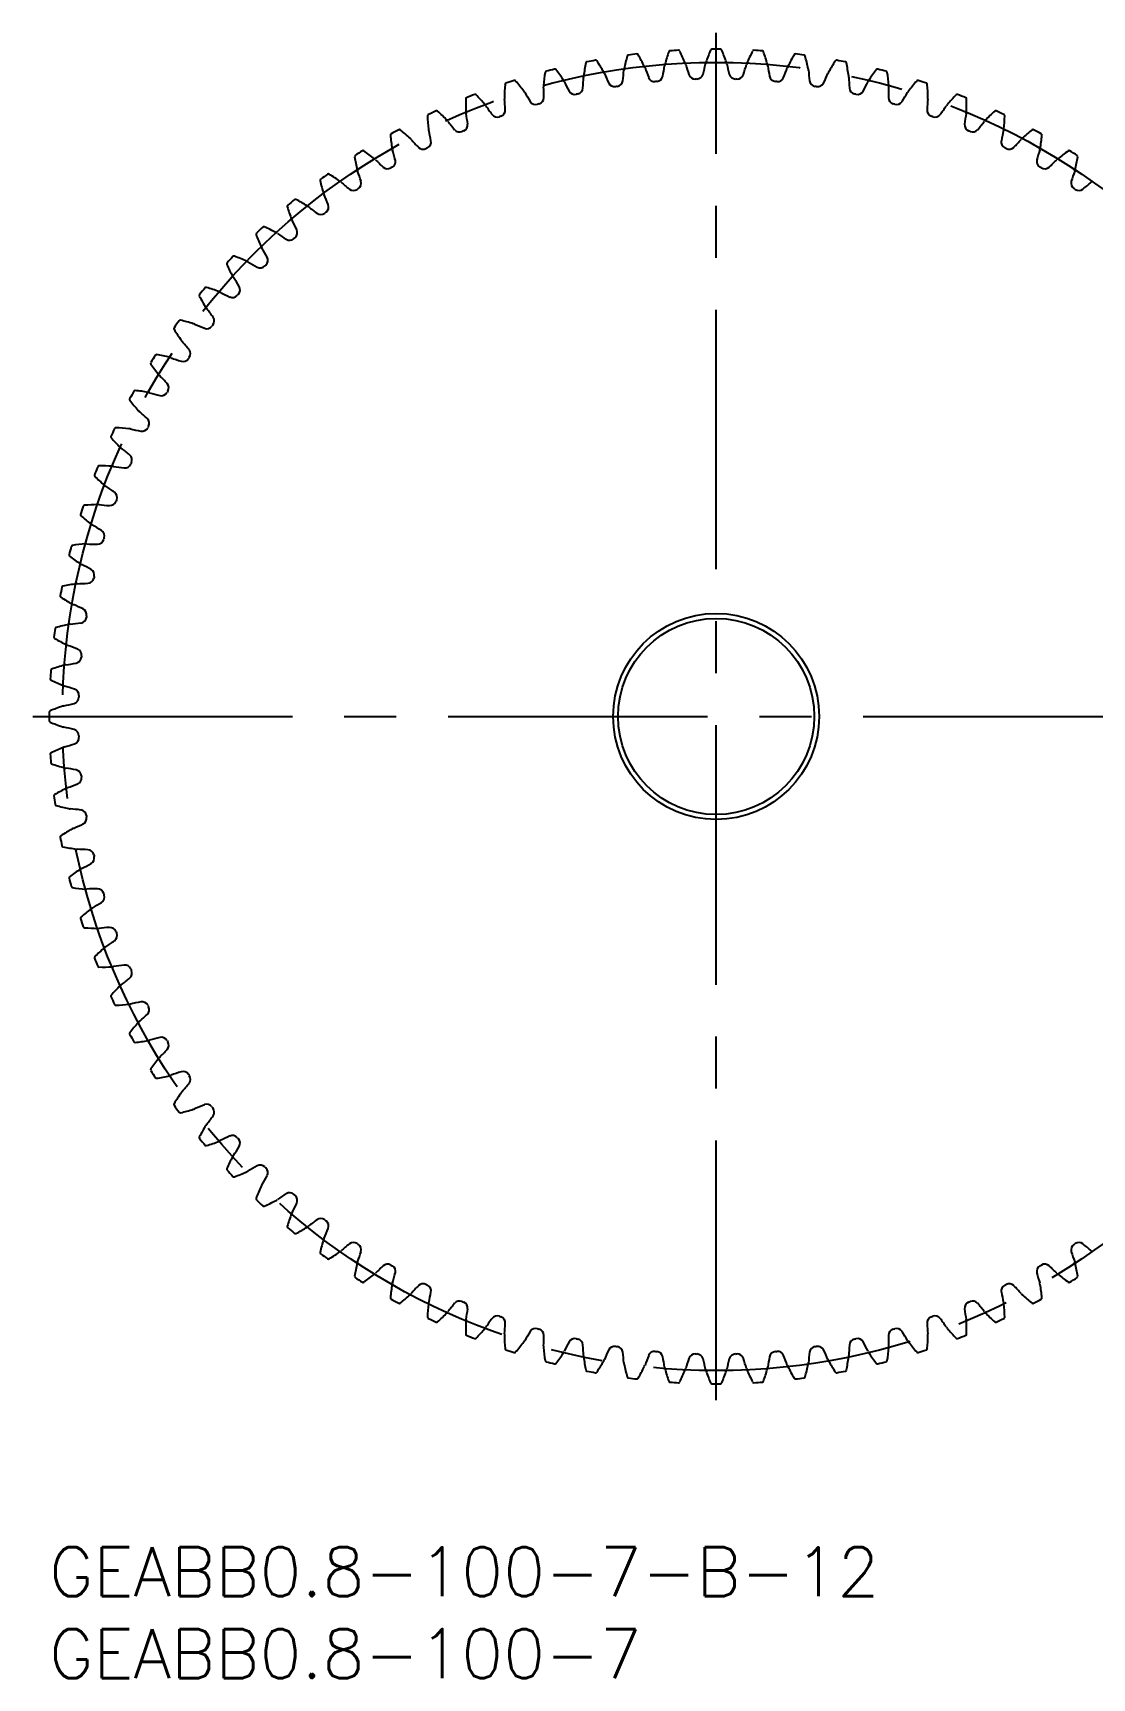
# Model space of a CAD drawing. Extents: x -1 to 122, y -8 to 93.
# Drawn here: x -1 to 63.8, y -8 to 92.6 of the extents above; entities that cross this region are included whole.
import ezdxf

# ---------------------------------------------------------------- set-up
doc = ezdxf.new("R2010")
doc.units = 0
doc.header["$LTSCALE"] = 0.5
doc.linetypes.add('CENTER', pattern=[50.8, 31.75, -6.35, 6.35, -6.35])
for name, color, linetype in [('MSM_CENTER', 1, 'CENTER'), ('MSM_CONTINUOUS', 7, 'CONTINUOUS'), ('MSM_PART_NUMBER', 7, 'CONTINUOUS')]:
    doc.layers.add(name, color=color, linetype=linetype)
doc.styles.get("Standard").update_dxf_attribs({"font": 'txt.shx', "height": 3, "bigfont": 'bigfont.shx'})

# ---------------------------------------------------------------- blocks, each defined once
blk = doc.blocks.new('*U2')
at = {"layer": 'MSM_PART_NUMBER'}
blk.add_text('GEABB0.8-100-7-B-12', height=3, dxfattribs=at).set_placement((0, -3))
blk = doc.blocks.new('*U3')
at = {"layer": 'MSM_PART_NUMBER'}
blk.add_text('GEABB0.8-100-7', height=3, dxfattribs=at).set_placement((0, -8))

msp = doc.modelspace()

# ---------------------------------------------------------------- linework, layer by layer
at = {"layer": 'MSM_CENTER'}
for p, q in [((40.8, 9), (40.8, 92.6)), ((-1, 50.8), (82.6, 50.8))]:
    msp.add_line(p, q, dxfattribs=at)
msp.add_circle((40.8, 50.8), 40, dxfattribs=at)
at = {"layer": 'MSM_CONTINUOUS'}
for radius in [6.3, 6]:
    msp.add_circle((40.8, 50.8), radius, dxfattribs=at)
for centre, radius, start, end in [((51.98, 86.7), 12.5, 157.1932, 160.9), ((40.53, 91.52), 0.08, 90.3734, 157.1932), ((40.8, 50.8), 40.8, 89.6266, 90.3734), ((41.07, 91.52), 0.08, 22.8068, 89.6266), ((29.62, 86.7), 12.5, 19.1, 22.8068), ((45.06, 88.16), 12.5, 167.9932, 171.7), ((32.91, 90.75), 0.08, 101.1734, 167.9932), ((40.8, 50.8), 40.8, 100.4266, 101.1734), ((33.43, 90.85), 0.08, 33.6068, 100.4266), ((23.09, 83.97), 12.5, 29.9, 33.6068), ((47.4, 87.82), 12.5, 164.3932, 168.1), ((35.43, 91.16), 0.08, 97.5734, 164.3932), ((40.8, 50.8), 40.8, 96.8266, 97.5734), ((35.96, 91.23), 0.08, 30.0068, 96.8266), ((25.2, 85.02), 12.5, 26.3, 30.0068), ((35.81, 90.26), 0.665, 18.7231, 26.3001), ((27.74, 91.97), 10, 348.3453, 352.077), ((38.3, 90.5), 0.665, 164.4999, 172.0769), ((49.71, 87.34), 12.5, 160.7932, 164.5), ((37.98, 91.42), 0.08, 93.9734, 160.7932), ((40.8, 50.8), 40.8, 93.2266, 93.9734), ((38.51, 91.46), 0.08, 26.4068, 93.2266), ((27.38, 85.93), 12.5, 22.7, 26.4068), ((38.3, 90.5), 0.665, 15.1231, 22.7001), ((48.6, 93.28), 10, 195.123, 198.8547), ((30.35, 92.71), 10, 344.7453, 348.477), ((40.8, 90.58), 0.665, 160.8999, 168.4769), ((40.8, 90.58), 0.665, 11.5231, 19.1001), ((51.25, 92.71), 10, 191.523, 195.2547), ((33, 93.28), 10, 341.1453, 344.877), ((43.3, 90.5), 0.665, 157.3, 164.8769), ((54.22, 85.93), 12.5, 153.5932, 157.3), ((43.09, 91.46), 0.08, 86.7734, 153.5932), ((40.8, 50.8), 40.8, 86.0266, 86.7734), ((43.62, 91.42), 0.08, 19.2068, 86.0266), ((31.89, 87.34), 12.5, 15.5, 19.2068), ((43.3, 90.5), 0.665, 7.9231, 15.5), ((53.86, 91.97), 10, 187.923, 191.6547), ((45.79, 90.26), 0.665, 153.7, 161.2769), ((56.4, 85.02), 12.5, 149.9932, 153.7), ((45.64, 91.23), 0.08, 83.1734, 149.9932), ((40.8, 50.8), 40.8, 82.4266, 83.1734), ((46.17, 91.16), 0.08, 15.6068, 82.4266), ((34.2, 87.82), 12.5, 11.9, 15.6068), ((58.51, 83.97), 12.5, 146.3932, 150.1), ((48.17, 90.85), 0.08, 79.5734, 146.3932), ((40.8, 50.8), 40.8, 78.8266, 79.5734), ((48.69, 90.75), 0.08, 12.0068, 78.8266), ((36.54, 88.16), 12.5, 8.3, 12.0068), ((40.8, 50.8), 40.8, 107.6266, 108.3734), ((28.47, 89.61), 0.08, 40.8068, 107.6266), ((19.07, 81.49), 12.5, 37.1, 40.8068), ((42.7, 88.36), 12.5, 171.5932, 175.3), ((30.42, 90.17), 0.08, 104.7734, 171.5932), ((40.8, 50.8), 40.8, 104.0266, 104.7734), ((30.93, 90.31), 0.08, 37.2068, 104.0266), ((21.04, 82.8), 12.5, 33.5, 37.2068), ((30.91, 89.33), 0.665, 25.9231, 33.5), ((40.5, 93.99), 10, 205.923, 209.6547), ((22.68, 90.01), 10, 355.5453, 359.277), ((33.35, 89.87), 0.665, 171.7, 179.2769), ((33.35, 89.87), 0.665, 22.3231, 29.9001), ((43.21, 93.92), 10, 202.323, 206.0547), ((34.69, 89.72), 0.4, 278.9281, 351.9453), ((25.18, 91.07), 10, 351.9453, 355.677), ((35.81, 90.26), 0.665, 168.1, 175.6769), ((45.92, 93.69), 10, 198.723, 202.4547), ((37.04, 90.02), 0.4, 202.4547, 275.4719), ((40.8, 50.8), 39, 95.3281, 95.4719), ((37.14, 90.03), 0.4, 275.3281, 348.3453), ((39.51, 90.18), 0.4, 198.8547, 271.8719), ((40.8, 50.8), 39, 91.7281, 91.8719), ((39.61, 90.18), 0.4, 271.7282, 344.7453), ((41.99, 90.18), 0.4, 195.2547, 268.2719), ((40.8, 50.8), 39, 88.1281, 88.2719), ((42.09, 90.18), 0.4, 268.1281, 341.1453), ((44.46, 90.03), 0.4, 191.6547, 264.6719), ((40.8, 50.8), 39, 84.5281, 84.6719), ((44.56, 90.02), 0.4, 264.5281, 337.5453), ((35.68, 93.69), 10, 337.5453, 341.277), ((45.79, 90.26), 0.665, 4.3231, 11.9), ((56.42, 91.07), 10, 184.323, 188.0547), ((46.91, 89.72), 0.4, 188.0547, 261.0719), ((38.39, 93.92), 10, 333.9453, 337.677), ((48.25, 89.87), 0.665, 150.1, 157.6769), ((48.25, 89.87), 0.665, 0.7231, 8.3), ((58.92, 90.01), 10, 180.723, 184.4547), ((41.1, 93.99), 10, 330.3453, 334.077), ((50.69, 89.33), 0.665, 146.5, 154.0769), ((60.56, 82.8), 12.5, 142.7932, 146.5), ((50.67, 90.31), 0.08, 75.9734, 142.7932), ((40.8, 50.8), 40.8, 75.2266, 75.9734), ((51.18, 90.17), 0.08, 8.4068, 75.2266), ((38.9, 88.36), 12.5, 4.7, 8.4068), ((62.53, 81.49), 12.5, 139.1932, 142.9), ((53.13, 89.61), 0.08, 72.3734, 139.1932), ((40.8, 50.8), 40.8, 71.6266, 72.3734), ((25.56, 88.56), 0.08, 111.9734, 178.7932), ((37.98, 88.3), 12.5, 178.7932, 182.5), ((40.8, 50.8), 40.8, 111.2266, 111.9734), ((26.06, 88.76), 0.08, 44.4068, 111.2266), ((17.18, 80.07), 12.5, 40.7, 44.4068), ((40.34, 88.4), 12.5, 175.1932, 178.9), ((28.51, 88.63), 0.665, 178.9, 186.4769), ((17.91, 87.43), 10, 2.7453, 6.477), ((27.96, 89.44), 0.08, 108.3734, 175.1932), ((28.51, 88.63), 0.665, 29.5231, 37.1), ((37.79, 93.89), 10, 209.523, 213.2547), ((29.86, 88.65), 0.4, 286.1281, 359.1453), ((30.91, 89.33), 0.665, 175.3, 182.8769), ((20.26, 88.79), 10, 359.1453, 2.877), ((32.16, 89.24), 0.4, 209.6547, 282.6719), ((40.8, 50.8), 39, 102.5281, 102.6719), ((32.25, 89.26), 0.4, 282.5281, 355.5453), ((34.59, 89.71), 0.4, 206.0547, 279.0719), ((40.8, 50.8), 39, 98.9281, 99.0719), ((40.8, 50.8), 39, 80.9281, 81.0719), ((47.01, 89.71), 0.4, 260.9281, 333.9453), ((49.35, 89.26), 0.4, 184.4547, 257.4719), ((40.8, 50.8), 39, 77.3281, 77.4719), ((49.44, 89.24), 0.4, 257.3281, 330.3453), ((61.34, 88.79), 10, 177.123, 180.8547), ((51.74, 88.65), 0.4, 180.8547, 253.8719), ((50.69, 89.33), 0.665, 357.1231, 4.7), ((43.81, 93.89), 10, 326.7453, 330.477), ((53.09, 88.63), 0.665, 142.9, 150.4769), ((53.64, 89.44), 0.08, 4.8068, 71.6266), ((63.69, 87.43), 10, 173.523, 177.2547), ((41.26, 88.4), 12.5, 1.1, 4.8068), ((53.09, 88.63), 0.665, 353.5231, 1.1), ((64.42, 80.07), 12.5, 135.5932, 139.3), ((55.54, 88.76), 0.08, 68.7734, 135.5932), ((40.8, 50.8), 40.8, 68.0266, 68.7734), ((56.04, 88.56), 0.08, 1.2068, 68.0266), ((43.62, 88.3), 12.5, 357.5, 1.2068), ((23.22, 87.53), 0.08, 115.5734, 182.3932), ((35.63, 88.05), 12.5, 182.3932, 186.1), ((40.8, 50.8), 40.8, 114.8266, 115.5734), ((23.7, 87.76), 0.08, 48.0068, 114.8266), ((15.39, 78.53), 12.5, 44.3, 48.0068), ((26.16, 87.78), 0.665, 182.5, 190.0769), ((15.66, 85.92), 10, 6.3453, 10.077), ((26.16, 87.78), 0.665, 33.1231, 40.7001), ((35.09, 93.61), 10, 213.123, 216.8547), ((27.41, 87.85), 0.4, 216.8547, 289.8719), ((27.5, 87.89), 0.4, 289.7282, 2.7453), ((29.76, 88.62), 0.4, 213.2547, 286.2719), ((40.8, 50.8), 39, 106.1281, 106.2719), ((40.8, 50.8), 39, 73.7281, 73.8719), ((51.84, 88.62), 0.4, 253.7281, 326.7453), ((54.1, 87.89), 0.4, 177.2547, 250.2719), ((54.19, 87.85), 0.4, 250.1281, 323.1453), ((46.51, 93.61), 10, 323.1453, 326.877), ((55.44, 87.78), 0.665, 139.3, 146.8769), ((65.94, 85.92), 10, 169.923, 173.6547), ((55.44, 87.78), 0.665, 349.9231, 357.5), ((66.21, 78.53), 12.5, 131.9932, 135.7), ((57.9, 87.76), 0.08, 65.1734, 131.9932), ((40.8, 50.8), 40.8, 64.4266, 65.1734), ((45.97, 88.05), 12.5, 353.9, 357.6068), ((58.38, 87.53), 0.08, 357.6068, 64.4266), ((40.8, 50.8), 40.8, 118.4266, 119.1734), ((21.42, 86.61), 0.08, 51.6068, 118.4266), ((13.7, 76.88), 12.5, 47.9, 51.6068), ((23.86, 86.79), 0.665, 186.1, 193.6769), ((13.5, 84.27), 10, 9.9453, 13.677), ((23.86, 86.79), 0.665, 36.7231, 44.3), ((32.41, 93.17), 10, 216.723, 220.4547), ((25.11, 86.94), 0.4, 220.4547, 293.4719), ((40.8, 50.8), 39, 113.3281, 113.4719), ((25.2, 86.98), 0.4, 293.3281, 6.3453), ((40.8, 50.8), 39, 109.7281, 109.8719), ((40.8, 50.8), 39, 70.1281, 70.2719), ((56.4, 86.98), 0.4, 173.6547, 246.6719), ((40.8, 50.8), 39, 66.5281, 66.6719), ((56.49, 86.94), 0.4, 246.5281, 319.5453), ((49.19, 93.17), 10, 319.5453, 323.277), ((57.74, 86.79), 0.665, 135.7, 143.2769), ((68.1, 84.27), 10, 166.323, 170.0547), ((57.74, 86.79), 0.665, 346.3231, 353.9), ((67.9, 76.88), 12.5, 128.3932, 132.1), ((60.18, 86.61), 0.08, 61.5734, 128.3932), ((40.8, 50.8), 40.8, 60.8266, 61.5734), ((20.95, 86.35), 0.08, 119.1734, 185.9932), ((33.3, 87.65), 12.5, 185.9932, 189.7), ((21.64, 85.66), 0.665, 189.7, 197.2769), ((21.64, 85.66), 0.665, 40.3231, 47.9), ((29.77, 92.56), 10, 220.323, 224.0547), ((22.87, 85.88), 0.4, 224.0547, 297.0719), ((40.8, 50.8), 39, 116.9281, 117.0719), ((22.96, 85.93), 0.4, 296.9281, 9.9453), ((58.64, 85.93), 0.4, 170.0547, 243.0719), ((40.8, 50.8), 39, 62.9281, 63.0719), ((58.73, 85.88), 0.4, 242.9281, 315.9453), ((51.83, 92.56), 10, 315.9453, 319.677), ((59.96, 85.66), 0.665, 132.1, 139.6769), ((59.96, 85.66), 0.665, 342.7231, 350.3), ((48.3, 87.65), 12.5, 350.3, 354.0068), ((60.65, 86.35), 0.08, 354.0068, 60.8266), ((18.76, 85.04), 0.08, 122.7734, 189.5932), ((31, 87.11), 12.5, 189.5932, 193.3), ((40.8, 50.8), 40.8, 122.0266, 122.7734), ((19.21, 85.32), 0.08, 55.2068, 122.0266), ((12.12, 75.12), 12.5, 51.5, 55.2068), ((19.49, 84.39), 0.665, 43.9231, 51.5), ((27.17, 91.78), 10, 223.923, 227.6547), ((20.79, 84.74), 0.4, 300.5281, 13.5453), ((11.45, 82.49), 10, 13.5453, 17.277), ((60.81, 84.74), 0.4, 166.4547, 239.4719), ((70.15, 82.49), 10, 162.723, 166.4547), ((54.43, 91.78), 10, 312.3453, 316.077), ((62.11, 84.39), 0.665, 128.5, 136.0769), ((69.48, 75.12), 12.5, 124.7932, 128.5), ((62.39, 85.32), 0.08, 57.9734, 124.7932), ((40.8, 50.8), 40.8, 57.2266, 57.9734), ((50.6, 87.11), 12.5, 346.7, 350.4068), ((62.84, 85.04), 0.08, 350.4068, 57.2266), ((16.65, 83.59), 0.08, 126.3734, 193.1932), ((28.74, 86.42), 12.5, 193.1932, 196.9), ((40.8, 50.8), 40.8, 125.6266, 126.3734), ((17.08, 83.9), 0.08, 58.8068, 125.6266), ((10.65, 73.27), 12.5, 55.1, 58.8068), ((17.42, 82.98), 0.665, 47.5231, 55.1), ((19.49, 84.39), 0.665, 193.3, 200.8769), ((9.52, 80.58), 10, 17.1453, 20.877), ((18.69, 83.41), 0.4, 304.1281, 17.1453), ((20.7, 84.69), 0.4, 227.6547, 300.6719), ((40.8, 50.8), 39, 120.5281, 120.6719), ((40.8, 50.8), 39, 59.3281, 59.4719), ((60.9, 84.69), 0.4, 239.3281, 312.3453), ((62.91, 83.41), 0.4, 162.8547, 235.8719), ((72.08, 80.58), 10, 159.123, 162.8547), ((62.11, 84.39), 0.665, 339.1231, 346.7), ((64.18, 82.98), 0.665, 124.9, 132.4769), ((17.42, 82.98), 0.665, 196.9, 204.4769), ((7.71, 78.56), 10, 20.7453, 24.477), ((24.62, 90.85), 10, 227.523, 231.2547), ((18.61, 83.36), 0.4, 231.2547, 304.2719), ((40.8, 50.8), 39, 124.1281, 124.2719), ((40.8, 50.8), 39, 55.7281, 55.8719), ((62.99, 83.36), 0.4, 235.7281, 308.7453), ((56.98, 90.85), 10, 308.7453, 312.477), ((14.64, 82.01), 0.08, 129.9734, 196.7932), ((26.53, 85.59), 12.5, 196.7932, 200.5), ((40.8, 50.8), 40.8, 129.2266, 129.9734), ((15.05, 82.34), 0.08, 62.4066, 129.2266), ((9.3, 71.34), 12.5, 58.7, 62.4068), ((15.44, 81.45), 0.665, 51.1231, 58.7001), ((22.14, 89.75), 10, 231.123, 234.8547), ((16.61, 81.9), 0.4, 234.8547, 307.8719), ((40.8, 50.8), 39, 127.7281, 127.8719), ((16.69, 81.96), 0.4, 307.7281, 20.7453), ((40.8, 50.8), 40.8, 132.8266, 133.5734), ((13.12, 80.66), 0.08, 66.0069, 132.8266), ((8.07, 69.32), 12.5, 62.3, 66.0068), ((15.44, 81.45), 0.665, 200.5, 208.0769), ((6.04, 76.43), 10, 24.3453, 28.077), ((14.78, 80.39), 0.4, 311.3281, 24.3453), ((12.73, 80.3), 0.08, 133.5734, 200.3932), ((24.37, 84.63), 12.5, 200.3932, 204.1), ((13.57, 79.8), 0.665, 204.1, 211.6769), ((13.57, 79.8), 0.665, 54.7231, 62.3), ((19.73, 88.5), 10, 234.723, 238.4547), ((14.71, 80.32), 0.4, 238.4547, 311.4719), ((40.8, 50.8), 39, 131.3281, 131.4719), ((10.94, 78.48), 0.08, 137.1734, 203.9932), ((40.8, 50.8), 40.8, 136.4266, 137.1734), ((11.3, 78.87), 0.08, 69.6068, 136.4266), ((6.97, 67.23), 12.5, 65.9, 69.6068), ((11.8, 78.03), 0.665, 58.3231, 65.9), ((17.4, 87.11), 10, 238.323, 242.0547), ((4.49, 74.2), 10, 27.9453, 31.677), ((12.97, 78.69), 0.4, 314.9281, 27.9453), ((22.28, 83.53), 12.5, 203.9932, 207.7), ((11.8, 78.03), 0.665, 207.7, 215.2769), ((3.1, 71.87), 10, 31.5453, 35.277), ((12.91, 78.63), 0.4, 242.0547, 315.0719), ((40.8, 50.8), 39, 134.9281, 135.0719), ((9.26, 76.55), 0.08, 140.7734, 207.5932), ((40.8, 50.8), 40.8, 140.0266, 140.7734), ((20.26, 82.3), 12.5, 207.5932, 211.3), ((9.59, 76.96), 0.08, 73.2069, 140.0266), ((6.01, 65.07), 12.5, 69.5, 73.2068), ((10.15, 76.16), 0.665, 61.9231, 69.5), ((15.17, 85.56), 10, 241.923, 245.6547), ((11.21, 76.82), 0.4, 245.6547, 318.6719), ((40.8, 50.8), 39, 138.5281, 138.6719), ((11.28, 76.89), 0.4, 318.5281, 31.5453), ((10.15, 76.16), 0.665, 211.3, 218.8769), ((1.85, 69.46), 10, 35.1453, 38.877), ((7.7, 74.52), 0.08, 144.3734, 211.1932), ((18.33, 80.95), 12.5, 211.1932, 214.9), ((40.8, 50.8), 40.8, 143.6266, 144.3734), ((8.01, 74.95), 0.08, 76.8068, 143.6266), ((5.18, 62.86), 12.5, 73.1, 76.8068), ((8.62, 74.18), 0.665, 65.5231, 73.1), ((13.04, 83.89), 10, 245.523, 249.2547), ((9.64, 74.91), 0.4, 249.2547, 322.2719), ((40.8, 50.8), 39, 142.1281, 142.2719), ((9.7, 74.99), 0.4, 322.1281, 35.1453), ((8.62, 74.18), 0.665, 214.9, 222.4769), ((0.75, 66.98), 10, 38.7453, 42.477), ((6.28, 72.39), 0.08, 147.9734, 214.7932), ((40.8, 50.8), 40.8, 147.2266, 147.9734), ((6.56, 72.84), 0.08, 80.4068, 147.2266), ((4.49, 60.6), 12.5, 76.7, 80.4068), ((7.21, 72.11), 0.665, 69.1231, 76.7), ((11.02, 82.08), 10, 249.123, 252.8547), ((8.19, 72.91), 0.4, 252.8547, 325.8719), ((40.8, 50.8), 39, 145.7281, 145.8719), ((8.24, 72.99), 0.4, 325.7281, 38.7453), ((16.48, 79.48), 12.5, 214.7932, 218.5), ((7.21, 72.11), 0.665, 218.5, 226.0769), ((-0.18, 64.43), 10, 42.3453, 46.077), ((40.8, 50.8), 40.8, 150.8266, 151.5734), ((5.25, 70.65), 0.08, 84.0069, 150.8266), ((3.95, 58.3), 12.5, 80.3, 84.0068), ((5.94, 69.96), 0.665, 72.7231, 80.3), ((9.11, 80.15), 10, 252.723, 256.4547), ((6.86, 70.81), 0.4, 256.4547, 329.4719), ((6.91, 70.9), 0.4, 329.3281, 42.3453), ((40.8, 50.8), 39, 149.3281, 149.4719), ((4.99, 70.18), 0.08, 151.5734, 218.3932), ((14.72, 77.9), 12.5, 218.3932, 222.1), ((5.94, 69.96), 0.665, 222.1, 229.6769), ((-0.96, 61.83), 10, 45.9453, 49.677), ((40.8, 50.8), 40.8, 154.4266, 155.1734), ((4.07, 68.38), 0.08, 87.6069, 154.4266), ((3.55, 55.97), 12.5, 83.9, 87.6068), ((5.67, 68.64), 0.4, 260.0547, 333.0719), ((5.72, 68.73), 0.4, 332.9281, 45.9453), ((40.8, 50.8), 39, 152.9281, 153.0719), ((3.84, 67.9), 0.08, 155.1734, 221.9932), ((13.07, 76.21), 12.5, 221.9932, 225.7), ((4.81, 67.74), 0.665, 76.3231, 83.9), ((7.33, 78.1), 10, 256.323, 260.0547), ((4.81, 67.74), 0.665, 225.7, 233.2769), ((-1.57, 59.19), 10, 49.5453, 53.277), ((4.66, 66.49), 0.4, 336.5281, 49.5453), ((2.84, 65.54), 0.08, 158.7734, 225.5932), ((40.8, 50.8), 40.8, 158.0266, 158.7734), ((11.53, 74.42), 12.5, 225.5932, 229.3), ((3.04, 66.04), 0.08, 91.2068, 158.0266), ((3.3, 53.62), 12.5, 87.5, 91.2068), ((3.82, 65.44), 0.665, 79.9231, 87.5), ((5.68, 75.94), 10, 259.923, 263.6547), ((4.62, 66.4), 0.4, 263.6547, 336.6719), ((40.8, 50.8), 39, 156.5281, 156.6719), ((3.82, 65.44), 0.665, 229.3, 236.8769), ((-2.01, 56.51), 10, 53.1453, 56.877), ((3.75, 64.19), 0.4, 340.1281, 53.1453), ((40.8, 50.8), 40.8, 161.6266, 162.3734), ((2.16, 63.64), 0.08, 94.8066, 161.6266), ((3.2, 51.26), 12.5, 91.1, 94.8068), ((2.97, 63.09), 0.665, 83.5231, 91.1), ((4.17, 73.69), 10, 263.523, 267.2547), ((3.71, 64.1), 0.4, 267.2547, 340.2719), ((40.8, 50.8), 39, 160.1281, 160.2719), ((1.99, 63.13), 0.08, 162.3734, 229.1932), ((10.11, 72.53), 12.5, 229.1932, 232.9), ((2.97, 63.09), 0.665, 232.9, 240.4769), ((-2.29, 53.81), 10, 56.7453, 60.477), ((2.95, 61.74), 0.4, 270.8547, 343.8719), ((2.98, 61.84), 0.4, 343.7281, 56.7453), ((40.8, 50.8), 39, 163.7281, 163.8719), ((1.29, 60.67), 0.08, 165.9734, 232.7932), ((40.8, 50.8), 40.8, 165.2266, 165.9734), ((8.8, 70.56), 12.5, 232.7932, 236.5), ((1.43, 61.18), 0.08, 98.4068, 165.2266), ((3.24, 48.9), 12.5, 94.7, 98.4068), ((2.27, 60.69), 0.665, 87.1231, 94.7), ((2.81, 71.34), 10, 267.123, 270.8547), ((2.27, 60.69), 0.665, 236.5, 244.0769), ((-2.39, 51.1), 10, 60.3453, 64.077), ((2.36, 59.44), 0.4, 347.3281, 60.3453), ((40.8, 50.8), 39, 167.3281, 167.4719), ((40.8, 50.8), 40.8, 168.8266, 169.5734), ((0.85, 58.69), 0.08, 102.0066, 168.8266), ((3.44, 46.54), 12.5, 98.3, 102.0068), ((1.73, 58.25), 0.665, 90.7231, 98.3), ((1.59, 68.92), 10, 270.723, 274.4547), ((2.34, 59.35), 0.4, 274.4547, 347.4719), ((0.75, 58.17), 0.08, 169.5734, 236.3932), ((7.63, 68.51), 12.5, 236.3932, 240.1), ((1.73, 58.25), 0.665, 240.1, 247.6769), ((-2.32, 48.39), 10, 63.9453, 67.677), ((1.89, 57.01), 0.4, 350.9281, 63.9453), ((3.78, 44.2), 12.5, 101.9, 105.6068), ((1.34, 55.79), 0.665, 94.3231, 101.9), ((0.53, 66.42), 10, 274.323, 278.0547), ((1.88, 56.91), 0.4, 278.0547, 351.0719), ((40.8, 50.8), 39, 170.9281, 171.0719), ((40.8, 50.8), 40.8, 172.4266, 173.1734), ((0.37, 55.64), 0.08, 173.1734, 239.9932), ((6.58, 66.4), 12.5, 239.9932, 243.7), ((0.44, 56.17), 0.08, 105.6069, 172.4266), ((1.34, 55.79), 0.665, 243.7, 251.2769), ((-2.09, 45.68), 10, 67.5453, 71.277), ((1.57, 54.46), 0.4, 281.6547, 354.6719), ((1.58, 54.56), 0.4, 354.5281, 67.5453), ((40.8, 50.8), 39, 174.5281, 174.6719), ((40.8, 50.8), 40.8, 176.0266, 176.7734), ((0.18, 53.62), 0.08, 109.2068, 176.0266), ((4.26, 41.89), 12.5, 105.5, 109.2068), ((1.1, 53.3), 0.665, 97.9231, 105.5), ((-0.37, 63.86), 10, 277.923, 281.6547), ((0.14, 53.09), 0.08, 176.7734, 243.5932), ((5.67, 64.22), 12.5, 243.5932, 247.3), ((1.1, 53.3), 0.665, 247.3, 254.8769), ((-1.68, 43), 10, 71.1453, 74.877), ((1.42, 52.09), 0.4, 358.1281, 71.1453), ((4.9, 39.62), 12.5, 109.1, 112.8068), ((1.02, 50.8), 0.665, 101.5231, 109.1), ((-1.11, 61.25), 10, 281.523, 285.2547), ((1.42, 51.99), 0.4, 285.2547, 358.2719), ((40.8, 50.8), 39, 178.1281, 178.2719), ((0.08, 51.07), 0.08, 112.8068, 179.6266), ((40.8, 50.8), 40.8, 179.6266, 180.3734), ((0.08, 50.53), 0.08, 180.3734, 247.1932), ((4.9, 61.98), 12.5, 247.1932, 250.9), ((1.02, 50.8), 0.665, 250.9, 258.4769), ((-1.11, 40.35), 10, 74.7453, 78.477), ((1.42, 49.61), 0.4, 1.7281, 74.7453), ((1.42, 49.51), 0.4, 288.8547, 1.8719), ((40.8, 50.8), 39, 181.7281, 181.8719), ((0.14, 48.51), 0.08, 116.4068, 183.2266), ((40.8, 50.8), 40.8, 183.2266, 183.9734), ((5.67, 37.38), 12.5, 112.7, 116.4068), ((1.1, 48.3), 0.665, 105.1231, 112.7), ((-1.68, 58.6), 10, 285.123, 288.8547), ((0.18, 47.98), 0.08, 183.9734, 250.7932), ((4.26, 59.71), 12.5, 250.7932, 254.5), ((1.1, 48.3), 0.665, 254.5, 262.0769), ((-0.37, 37.74), 10, 78.3453, 82.077), ((1.57, 47.14), 0.4, 5.3281, 78.3453), ((6.58, 35.2), 12.5, 116.3, 120.0068), ((1.34, 45.81), 0.665, 108.7231, 116.3), ((-2.09, 55.92), 10, 288.723, 292.4547), ((1.58, 47.04), 0.4, 292.4547, 5.4719), ((40.8, 50.8), 39, 185.3281, 185.4719), ((0.37, 45.96), 0.08, 120.0068, 186.8266), ((40.8, 50.8), 40.8, 186.8266, 187.5734), ((0.44, 45.43), 0.08, 187.5734, 254.3932), ((3.78, 57.4), 12.5, 254.3932, 258.1), ((1.34, 45.81), 0.665, 258.1, 265.6769), ((0.53, 35.18), 10, 81.9453, 85.677), ((1.88, 44.69), 0.4, 8.9281, 81.9453), ((1.89, 44.59), 0.4, 296.0547, 9.0719), ((40.8, 50.8), 39, 188.9281, 189.0719), ((0.75, 43.43), 0.08, 123.6068, 190.4266), ((40.8, 50.8), 40.8, 190.4266, 191.1734), ((7.63, 33.09), 12.5, 119.9, 123.6068), ((1.73, 43.35), 0.665, 112.3231, 119.9), ((-2.32, 53.21), 10, 292.323, 296.0547), ((0.85, 42.91), 0.08, 191.1734, 257.9932), ((3.44, 55.06), 12.5, 257.9932, 261.7), ((1.73, 43.35), 0.665, 261.7, 269.2769), ((1.59, 32.68), 10, 85.5453, 89.277), ((2.34, 42.25), 0.4, 12.5281, 85.5453), ((40.8, 50.8), 39, 192.5281, 192.6719), ((8.8, 31.04), 12.5, 123.5, 127.2068), ((2.27, 40.91), 0.665, 115.9231, 123.5), ((-2.39, 50.5), 10, 295.923, 299.6547), ((2.36, 42.16), 0.4, 299.6547, 12.6719), ((1.29, 40.93), 0.08, 127.2068, 194.0266), ((40.8, 50.8), 40.8, 194.0266, 194.7734), ((1.43, 40.42), 0.08, 194.7734, 261.5932), ((3.24, 52.7), 12.5, 261.5932, 265.3), ((2.27, 40.91), 0.665, 265.3, 272.8769), ((2.81, 30.26), 10, 89.1453, 92.877), ((2.95, 39.86), 0.4, 16.1281, 89.1453), ((-2.29, 47.79), 10, 299.523, 303.2547), ((2.98, 39.76), 0.4, 303.2547, 16.2719), ((40.8, 50.8), 39, 196.1281, 196.2719), ((1.99, 38.47), 0.08, 130.8068, 197.6266), ((40.8, 50.8), 40.8, 197.6266, 198.3734), ((10.11, 29.07), 12.5, 127.1, 130.8068), ((2.97, 38.51), 0.665, 119.5231, 127.1), ((2.16, 37.96), 0.08, 198.3734, 265.1932), ((3.2, 50.34), 12.5, 265.1932, 268.9), ((2.97, 38.51), 0.665, 268.9, 276.4769), ((4.17, 27.91), 10, 92.7453, 96.477), ((3.71, 37.5), 0.4, 19.7281, 92.7453), ((3.75, 37.41), 0.4, 306.8547, 19.8719), ((40.8, 50.8), 39, 199.7281, 199.8719), ((11.53, 27.18), 12.5, 130.7, 134.4068), ((3.82, 36.16), 0.665, 123.1231, 130.7), ((-2.01, 45.09), 10, 303.123, 306.8547), ((2.84, 36.06), 0.08, 134.4068, 201.2266), ((40.8, 50.8), 40.8, 201.2266, 201.9734), ((3.04, 35.56), 0.08, 201.9734, 268.7932), ((3.3, 47.98), 12.5, 268.7932, 272.5), ((3.82, 36.16), 0.665, 272.5, 280.0769), ((5.68, 25.66), 10, 96.3453, 100.077), ((4.62, 35.2), 0.4, 23.3281, 96.3453), ((4.66, 35.11), 0.4, 310.4547, 23.4719), ((40.8, 50.8), 39, 203.3281, 203.4719), ((13.07, 25.39), 12.5, 134.3, 138.0068), ((4.81, 33.86), 0.665, 126.7231, 134.3), ((-1.57, 42.41), 10, 306.723, 310.4547), ((3.84, 33.7), 0.08, 138.0068, 204.8266), ((40.8, 50.8), 40.8, 204.8266, 205.5734), ((3.55, 45.63), 12.5, 272.3932, 276.1), ((4.81, 33.86), 0.665, 276.1, 283.6769), ((7.33, 23.5), 10, 99.9453, 103.677), ((5.67, 32.96), 0.4, 26.9281, 99.9453), ((4.07, 33.22), 0.08, 205.5734, 272.3932), ((-0.96, 39.77), 10, 310.323, 314.0547), ((5.72, 32.87), 0.4, 314.0547, 27.0719), ((40.8, 50.8), 39, 206.9281, 207.0719), ((4.99, 31.42), 0.08, 141.6068, 208.4266), ((40.8, 50.8), 40.8, 208.4266, 209.1734), ((14.72, 23.7), 12.5, 137.9, 141.6068), ((5.94, 31.64), 0.665, 130.3231, 137.9), ((6.86, 30.79), 0.4, 30.5281, 103.5453), ((5.25, 30.95), 0.08, 209.1734, 275.9932), ((3.95, 43.3), 12.5, 275.9932, 279.7), ((5.94, 31.64), 0.665, 279.7, 287.2769), ((9.11, 21.45), 10, 103.5453, 107.277), ((-0.18, 37.17), 10, 313.923, 317.6547), ((40.8, 50.8), 39, 210.5281, 210.6719), ((6.91, 30.7), 0.4, 317.6547, 30.6719), ((6.28, 29.21), 0.08, 145.2068, 212.0266), ((16.48, 22.12), 12.5, 141.5, 145.2068), ((7.21, 29.49), 0.665, 133.9231, 141.5), ((40.8, 50.8), 40.8, 212.0266, 212.7734), ((6.56, 28.76), 0.08, 212.7734, 279.5932), ((4.49, 41), 12.5, 279.5932, 283.3), ((7.21, 29.49), 0.665, 283.3, 290.8769), ((11.02, 19.52), 10, 107.1453, 110.877), ((8.19, 28.69), 0.4, 34.1281, 107.1453), ((0.75, 34.62), 10, 317.523, 321.2547), ((40.8, 50.8), 39, 214.1281, 214.2719), ((8.24, 28.61), 0.4, 321.2547, 34.2719), ((18.33, 20.65), 12.5, 145.1, 148.8068), ((8.62, 27.42), 0.665, 137.5231, 145.1), ((7.7, 27.08), 0.08, 148.8068, 215.6266), ((40.8, 50.8), 40.8, 215.6266, 216.3734), ((8.01, 26.65), 0.08, 216.3734, 283.1932), ((5.18, 38.74), 12.5, 283.1932, 286.9), ((8.62, 27.42), 0.665, 286.9, 294.4769), ((13.04, 17.71), 10, 110.7453, 114.477), ((9.64, 26.69), 0.4, 37.7281, 110.7453), ((1.85, 32.14), 10, 321.123, 324.8547), ((40.8, 50.8), 39, 217.7281, 217.8719), ((9.7, 26.61), 0.4, 324.8547, 37.8719), ((20.26, 19.3), 12.5, 148.7, 152.4068), ((10.15, 25.44), 0.665, 141.1231, 148.7), ((11.21, 24.78), 0.4, 41.3281, 114.3453), ((9.26, 25.05), 0.08, 152.4068, 219.2266), ((40.8, 50.8), 40.8, 219.2266, 219.9734), ((9.59, 24.64), 0.08, 219.9734, 286.7932), ((6.01, 36.53), 12.5, 286.7932, 290.5), ((10.15, 25.44), 0.665, 290.5, 298.0769), ((15.17, 16.04), 10, 114.3453, 118.077), ((3.1, 29.73), 10, 324.723, 328.4547), ((40.8, 50.8), 39, 221.3281, 221.4719), ((11.28, 24.71), 0.4, 328.4547, 41.4719), ((22.28, 18.07), 12.5, 152.3, 156.0068), ((10.94, 23.12), 0.08, 156.0068, 222.8266), ((11.8, 23.57), 0.665, 144.7231, 152.3), ((17.4, 14.49), 10, 117.9453, 121.677), ((12.91, 22.97), 0.4, 44.9281, 117.9453), ((40.8, 50.8), 39, 224.9281, 225.0719), ((12.97, 22.91), 0.4, 332.0547, 45.0719), ((40.8, 50.8), 40.8, 222.8266, 223.5734), ((11.3, 22.73), 0.08, 223.5734, 290.3932), ((6.97, 34.37), 12.5, 290.3932, 294.1), ((11.8, 23.57), 0.665, 294.1, 301.6769), ((13.57, 21.8), 0.665, 148.3231, 155.9), ((4.49, 27.4), 10, 328.323, 332.0547), ((12.73, 21.3), 0.08, 159.6068, 226.4266), ((24.37, 16.97), 12.5, 155.9, 159.6068), ((40.8, 50.8), 40.8, 226.4266, 227.1734), ((8.07, 32.28), 12.5, 293.9932, 297.7), ((13.57, 21.8), 0.665, 297.7, 305.2769), ((19.73, 13.1), 10, 121.5453, 125.277), ((14.71, 21.28), 0.4, 48.5281, 121.5453), ((40.8, 50.8), 39, 228.5281, 228.6719), ((14.78, 21.21), 0.4, 335.6547, 48.6719), ((13.12, 20.94), 0.08, 227.1734, 293.9932), ((26.53, 16.01), 12.5, 159.5, 163.2068), ((15.44, 20.15), 0.665, 151.9231, 159.5), ((6.04, 25.17), 10, 331.923, 335.6547), ((14.64, 19.59), 0.08, 163.2068, 230.0266), ((40.8, 50.8), 40.8, 230.0266, 230.7734), ((15.05, 19.26), 0.08, 230.7734, 297.5932), ((9.3, 30.26), 12.5, 297.5932, 301.3), ((15.44, 20.15), 0.665, 301.3, 308.8769), ((22.14, 11.85), 10, 125.1453, 128.877), ((16.61, 19.7), 0.4, 52.1281, 125.1453), ((7.71, 23.04), 10, 335.523, 339.2547), ((40.8, 50.8), 39, 232.1281, 232.2719), ((16.69, 19.64), 0.4, 339.2547, 52.2719), ((28.74, 15.18), 12.5, 163.1, 166.8068), ((17.42, 18.62), 0.665, 155.5231, 163.1), ((17.42, 18.62), 0.665, 304.9, 312.4769), ((24.62, 10.75), 10, 128.7453, 132.477), ((18.61, 18.24), 0.4, 55.7281, 128.7453), ((40.8, 50.8), 39, 235.7281, 235.8719), ((18.69, 18.19), 0.4, 342.8547, 55.8719), ((62.91, 18.19), 0.4, 124.1281, 197.1453), ((40.8, 50.8), 39, 304.1281, 304.2719), ((62.99, 18.24), 0.4, 51.2547, 124.2719), ((56.98, 10.75), 10, 47.523, 51.2547), ((64.18, 18.62), 0.665, 227.5231, 235.1), ((16.65, 18.01), 0.08, 166.8068, 233.6266), ((40.8, 50.8), 40.8, 233.6266, 234.3734), ((17.08, 17.7), 0.08, 234.3734, 301.1932), ((10.65, 28.33), 12.5, 301.1932, 304.9), ((31, 14.49), 12.5, 166.7, 170.4068), ((19.49, 17.21), 0.665, 159.1231, 166.7), ((9.52, 21.02), 10, 339.123, 342.8547), ((27.17, 9.82), 10, 132.3453, 136.077), ((20.7, 16.91), 0.4, 59.3281, 132.3453), ((40.8, 50.8), 39, 239.3281, 239.4719), ((20.79, 16.86), 0.4, 346.4547, 59.4719), ((60.81, 16.86), 0.4, 120.5281, 193.5453), ((40.8, 50.8), 39, 300.5281, 300.6719), ((60.9, 16.91), 0.4, 47.6547, 120.6719), ((54.43, 9.82), 10, 43.923, 47.6547), ((72.08, 21.02), 10, 197.1453, 200.877), ((62.11, 17.21), 0.665, 13.3, 20.8769), ((50.6, 14.49), 12.5, 9.5932, 13.3), ((18.76, 16.56), 0.08, 170.4068, 237.2266), ((40.8, 50.8), 40.8, 237.2266, 237.9734), ((19.21, 16.28), 0.08, 237.9734, 304.7932), ((12.12, 26.48), 12.5, 304.7932, 308.5), ((19.49, 17.21), 0.665, 308.5, 316.0769), ((21.64, 15.94), 0.665, 162.7231, 170.3), ((11.45, 19.11), 10, 342.723, 346.4547), ((22.87, 15.72), 0.4, 62.9281, 135.9453), ((58.73, 15.72), 0.4, 44.0547, 117.0719), ((70.15, 19.11), 10, 193.5453, 197.277), ((59.96, 15.94), 0.665, 9.7, 17.2769), ((62.11, 17.21), 0.665, 223.9231, 231.5), ((69.48, 26.48), 12.5, 231.5, 235.2068), ((62.39, 16.28), 0.08, 235.2068, 302.0265), ((40.8, 50.8), 40.8, 302.0266, 302.7734), ((62.84, 16.56), 0.08, 302.7734, 9.5932), ((33.3, 13.95), 12.5, 170.3, 174.0068), ((20.95, 15.25), 0.08, 174.0068, 240.8266), ((40.8, 50.8), 40.8, 240.8266, 241.5734), ((13.7, 24.72), 12.5, 308.3932, 312.1), ((21.64, 15.94), 0.665, 312.1, 319.6769), ((29.77, 9.04), 10, 135.9453, 139.677), ((40.8, 50.8), 39, 242.9281, 243.0719), ((22.96, 15.67), 0.4, 350.0547, 63.0719), ((13.5, 17.33), 10, 346.323, 350.0547), ((58.64, 15.67), 0.4, 116.9281, 189.9453), ((68.1, 17.33), 10, 189.9453, 193.677), ((40.8, 50.8), 39, 296.9281, 297.0719), ((51.83, 9.04), 10, 40.323, 44.0547), ((59.96, 15.94), 0.665, 220.3231, 227.9), ((67.9, 24.72), 12.5, 227.9, 231.6068), ((40.8, 50.8), 40.8, 298.4266, 299.1734), ((48.3, 13.95), 12.5, 5.9932, 9.7), ((60.65, 15.25), 0.08, 299.1734, 5.9932), ((21.42, 14.99), 0.08, 241.5734, 308.3932), ((35.63, 13.55), 12.5, 173.9, 177.6068), ((23.86, 14.81), 0.665, 166.3231, 173.9), ((15.39, 23.07), 12.5, 311.9932, 315.7), ((23.86, 14.81), 0.665, 315.7, 323.2769), ((32.41, 8.43), 10, 139.5453, 143.277), ((25.11, 14.66), 0.4, 66.5281, 139.5453), ((40.8, 50.8), 39, 246.5281, 246.6719), ((25.2, 14.62), 0.4, 353.6547, 66.6719), ((15.66, 15.68), 10, 349.923, 353.6547), ((27.41, 13.75), 0.4, 70.1281, 143.1453), ((40.8, 50.8), 39, 250.1281, 250.2719), ((27.5, 13.71), 0.4, 357.2547, 70.2719), ((54.1, 13.71), 0.4, 109.7281, 182.7453), ((40.8, 50.8), 39, 289.7281, 289.8719), ((54.19, 13.75), 0.4, 36.8547, 109.8719), ((56.4, 14.62), 0.4, 113.3281, 186.3453), ((65.94, 15.68), 10, 186.3453, 190.077), ((40.8, 50.8), 39, 293.3281, 293.4719), ((56.49, 14.66), 0.4, 40.4547, 113.4719), ((49.19, 8.43), 10, 36.723, 40.4547), ((57.74, 14.81), 0.665, 216.7231, 224.3), ((66.21, 23.07), 12.5, 224.3, 228.0068), ((57.74, 14.81), 0.665, 6.1, 13.6769), ((45.97, 13.55), 12.5, 2.3932, 6.1), ((60.18, 14.99), 0.08, 231.6068, 298.4265), ((23.22, 14.07), 0.08, 177.6068, 244.4266), ((40.8, 50.8), 40.8, 244.4266, 245.1734), ((23.7, 13.84), 0.08, 245.1734, 311.9932), ((37.98, 13.3), 12.5, 177.5, 181.2068), ((26.16, 13.82), 0.665, 169.9231, 177.5), ((17.18, 21.53), 12.5, 315.5932, 319.3), ((26.16, 13.82), 0.665, 319.3, 326.8769), ((35.09, 7.99), 10, 143.1453, 146.877), ((17.91, 14.17), 10, 353.523, 357.2547), ((37.79, 7.71), 10, 146.7453, 150.477), ((29.76, 12.98), 0.4, 73.7281, 146.7453), ((40.8, 50.8), 39, 253.7281, 253.8719), ((29.86, 12.95), 0.4, 0.8547, 73.8719), ((51.74, 12.95), 0.4, 106.1281, 179.1453), ((40.8, 50.8), 39, 286.1281, 286.2719), ((51.84, 12.98), 0.4, 33.2547, 106.2719), ((43.81, 7.71), 10, 29.523, 33.2547), ((63.69, 14.17), 10, 182.7453, 186.477), ((46.51, 7.99), 10, 33.123, 36.8547), ((55.44, 13.82), 0.665, 213.1231, 220.7), ((64.42, 21.53), 12.5, 220.7, 224.4068), ((55.44, 13.82), 0.665, 2.5, 10.0769), ((43.62, 13.3), 12.5, 358.7932, 2.5), ((57.9, 13.84), 0.08, 228.0068, 294.8266), ((40.8, 50.8), 40.8, 294.8266, 295.5734), ((58.38, 14.07), 0.08, 295.5734, 2.3932), ((25.56, 13.04), 0.08, 181.2068, 248.0266), ((40.8, 50.8), 40.8, 248.0266, 248.7734), ((26.06, 12.84), 0.08, 248.7734, 315.5932), ((28.51, 12.97), 0.665, 173.5231, 181.1), ((40.34, 13.2), 12.5, 181.1, 184.8068), ((27.96, 12.16), 0.08, 184.8068, 251.6266), ((40.8, 50.8), 40.8, 251.6266, 252.3734), ((19.07, 20.11), 12.5, 319.1932, 322.9), ((28.51, 12.97), 0.665, 322.9, 330.4769), ((20.26, 12.81), 10, 357.123, 0.8547), ((30.91, 12.27), 0.665, 177.1231, 184.7), ((42.7, 13.24), 12.5, 184.7, 188.4068), ((40.5, 7.61), 10, 150.3453, 154.077), ((32.16, 12.36), 0.4, 77.3281, 150.3453), ((40.8, 50.8), 39, 257.3281, 257.4719), ((32.25, 12.34), 0.4, 4.4547, 77.4719), ((22.68, 11.59), 10, 0.723, 4.4547), ((34.59, 11.89), 0.4, 80.9281, 153.9453), ((40.8, 50.8), 39, 260.9281, 261.0719), ((34.69, 11.88), 0.4, 8.0547, 81.0719), ((46.91, 11.88), 0.4, 98.9281, 171.9453), ((40.8, 50.8), 39, 278.9281, 279.0719), ((47.01, 11.89), 0.4, 26.0547, 99.0719), ((58.92, 11.59), 10, 175.5453, 179.277), ((49.35, 12.34), 0.4, 102.5281, 175.5453), ((40.8, 50.8), 39, 282.5281, 282.6719), ((49.44, 12.36), 0.4, 29.6547, 102.6719), ((41.1, 7.61), 10, 25.923, 29.6547), ((38.9, 13.24), 12.5, 351.5932, 355.3), ((61.34, 12.81), 10, 179.1453, 182.877), ((50.69, 12.27), 0.665, 355.3, 2.8769), ((53.09, 12.97), 0.665, 209.5231, 217.1), ((62.53, 20.11), 12.5, 217.1, 220.8068), ((40.8, 50.8), 40.8, 287.6266, 288.3734), ((53.64, 12.16), 0.08, 288.3734, 355.1932), ((41.26, 13.2), 12.5, 355.1932, 358.9), ((53.09, 12.97), 0.665, 358.9, 6.4769), ((55.54, 12.84), 0.08, 224.4066, 291.2266), ((40.8, 50.8), 40.8, 291.2266, 291.9734), ((56.04, 13.04), 0.08, 291.9734, 358.7932), ((28.47, 11.99), 0.08, 252.3734, 319.1932), ((30.42, 11.43), 0.08, 188.4068, 255.2266), ((40.8, 50.8), 40.8, 255.2266, 255.9734), ((30.93, 11.29), 0.08, 255.9734, 322.7932), ((21.04, 18.8), 12.5, 322.7932, 326.5), ((30.91, 12.27), 0.665, 326.5, 334.0769), ((33.35, 11.73), 0.665, 180.7231, 188.3), ((45.06, 13.44), 12.5, 188.3, 192.0068), ((23.09, 17.63), 12.5, 326.3932, 330.1), ((33.35, 11.73), 0.665, 330.1, 337.6769), ((43.21, 7.68), 10, 153.9453, 157.677), ((25.18, 10.53), 10, 4.323, 8.0547), ((35.81, 11.34), 0.665, 184.3231, 191.9), ((47.4, 13.78), 12.5, 191.9, 195.6068), ((35.81, 11.34), 0.665, 333.7, 341.2769), ((45.92, 7.91), 10, 157.5453, 161.277), ((37.04, 11.58), 0.4, 84.5281, 157.5453), ((40.8, 50.8), 39, 264.5281, 264.6719), ((37.14, 11.57), 0.4, 11.6547, 84.6719), ((27.74, 9.63), 10, 7.923, 11.6547), ((48.6, 8.32), 10, 161.1453, 164.877), ((39.51, 11.42), 0.4, 88.1281, 161.1453), ((40.8, 50.8), 39, 268.1281, 268.2719), ((39.61, 11.42), 0.4, 15.2547, 88.2719), ((30.35, 8.89), 10, 11.523, 15.2547), ((51.25, 8.89), 10, 164.7453, 168.477), ((41.99, 11.42), 0.4, 91.7281, 164.7453), ((40.8, 50.8), 39, 271.7281, 271.8719), ((42.09, 11.42), 0.4, 18.8547, 91.8719), ((33, 8.32), 10, 15.123, 18.8547), ((53.86, 9.63), 10, 168.3453, 172.077), ((44.46, 11.57), 0.4, 95.3281, 168.3453), ((40.8, 50.8), 39, 275.3281, 275.4719), ((44.56, 11.58), 0.4, 22.4547, 95.4719), ((35.68, 7.91), 10, 18.723, 22.4547), ((45.79, 11.34), 0.665, 198.7231, 206.3), ((34.2, 13.78), 12.5, 344.3932, 348.1), ((45.79, 11.34), 0.665, 348.1, 355.6769), ((56.42, 10.53), 10, 171.9453, 175.677), ((38.39, 7.68), 10, 22.323, 26.0547), ((48.25, 11.73), 0.665, 202.3231, 209.9), ((58.51, 17.63), 12.5, 209.9, 213.6068), ((36.54, 13.44), 12.5, 347.9932, 351.7), ((48.25, 11.73), 0.665, 351.7, 359.2769), ((50.69, 12.27), 0.665, 205.9231, 213.5), ((60.56, 18.8), 12.5, 213.5, 217.2068), ((50.67, 11.29), 0.08, 217.2068, 284.0266), ((40.8, 50.8), 40.8, 284.0266, 284.7734), ((51.18, 11.43), 0.08, 284.7734, 351.5932), ((53.13, 11.99), 0.08, 220.8066, 287.6266), ((32.91, 10.85), 0.08, 192.0068, 258.8266), ((40.8, 50.8), 40.8, 258.8266, 259.5734), ((33.43, 10.75), 0.08, 259.5734, 326.3932), ((35.43, 10.44), 0.08, 195.6068, 262.4266), ((40.8, 50.8), 40.8, 262.4266, 263.1734), ((35.96, 10.37), 0.08, 263.1734, 329.9932), ((25.2, 16.58), 12.5, 329.9932, 333.7), ((38.3, 11.1), 0.665, 187.9231, 195.5), ((49.71, 14.26), 12.5, 195.5, 199.2068), ((37.98, 10.18), 0.08, 199.2068, 266.0266), ((40.8, 50.8), 40.8, 266.0266, 266.7734), ((38.51, 10.14), 0.08, 266.7734, 333.5932), ((27.38, 15.67), 12.5, 333.5932, 337.3), ((38.3, 11.1), 0.665, 337.3, 344.8769), ((40.8, 11.02), 0.665, 191.5231, 199.1), ((51.98, 14.9), 12.5, 199.1, 202.8068), ((29.62, 14.9), 12.5, 337.1932, 340.9), ((40.8, 11.02), 0.665, 340.9, 348.4769), ((43.3, 11.1), 0.665, 195.1231, 202.7), ((54.22, 15.67), 12.5, 202.7, 206.4068), ((43.09, 10.14), 0.08, 206.4068, 273.2266), ((40.8, 50.8), 40.8, 273.2266, 273.9734), ((43.62, 10.18), 0.08, 273.9734, 340.7932), ((31.89, 14.26), 12.5, 340.7932, 344.5), ((43.3, 11.1), 0.665, 344.5, 352.0769), ((56.4, 16.58), 12.5, 206.3, 210.0068), ((45.64, 10.37), 0.08, 210.0068, 276.8266), ((40.8, 50.8), 40.8, 276.8266, 277.5734), ((46.17, 10.44), 0.08, 277.5734, 344.3932), ((48.17, 10.75), 0.08, 213.6066, 280.4266), ((40.8, 50.8), 40.8, 280.4266, 281.1734), ((48.69, 10.85), 0.08, 281.1734, 347.9932), ((40.53, 10.08), 0.08, 202.8068, 269.6266), ((40.8, 50.8), 40.8, 269.6266, 270.3734), ((41.07, 10.08), 0.08, 270.3734, 337.1932)]:
    msp.add_arc(centre, radius, start, end, dxfattribs=at)

# ---------------------------------------------------------------- block references
for name in ['*U2', '*U3']:
    msp.add_blockref(name, (0, 0), dxfattribs=at)

doc.saveas('drawing.dxf')
